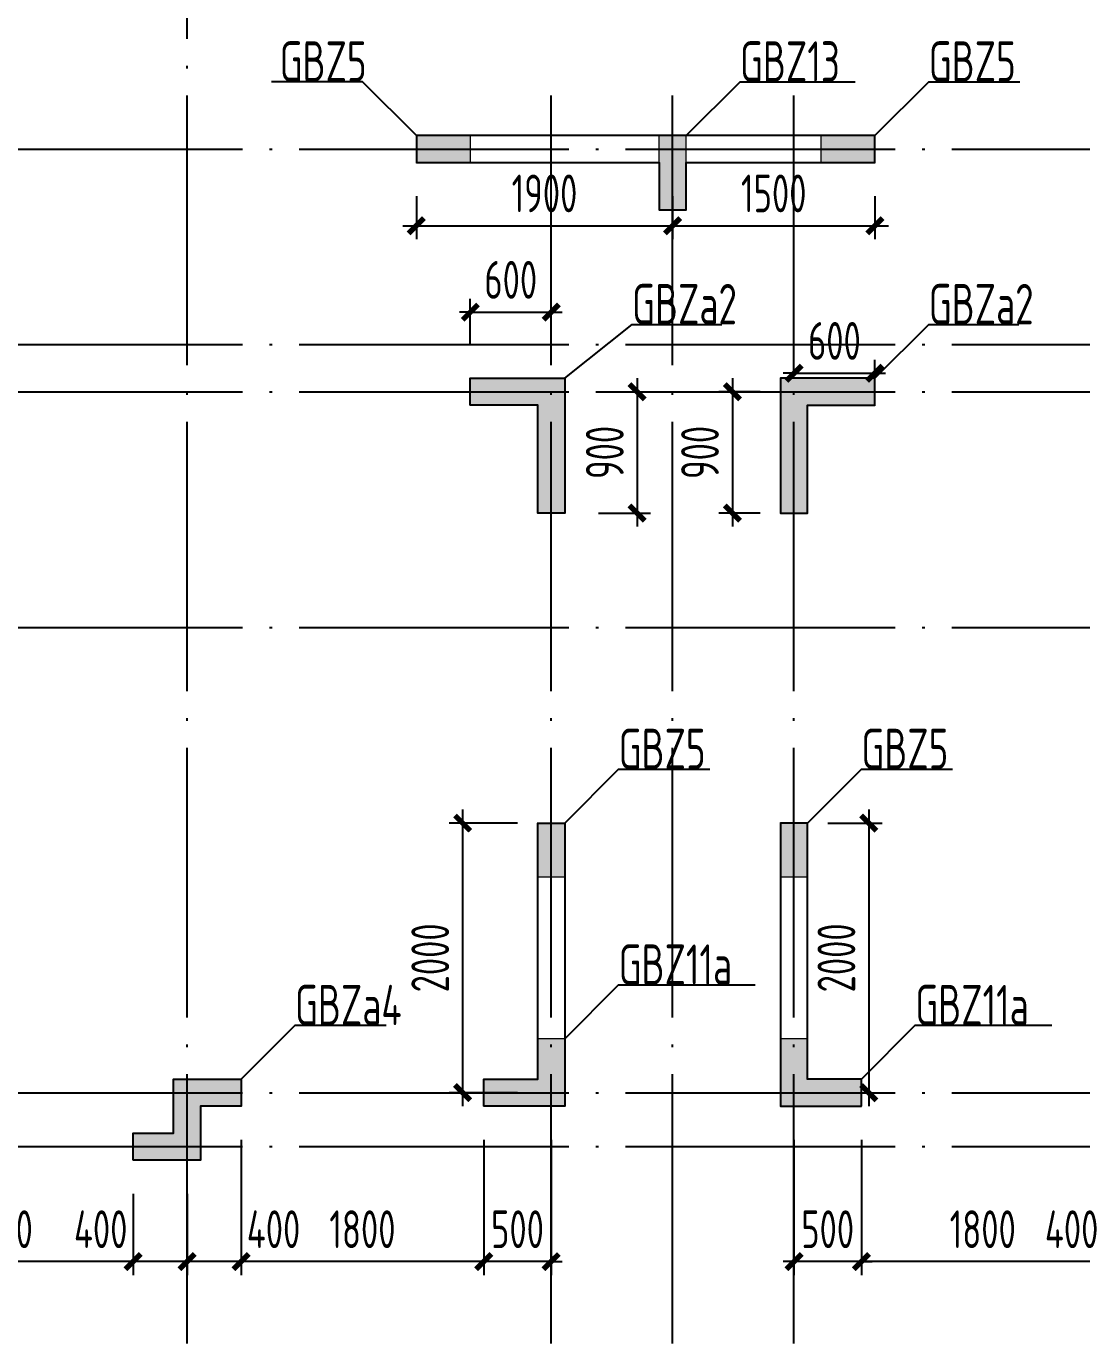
# Model space of a CAD drawing. Extents: x 154268 to 5133249, y -1832900 to 601179.
# Drawn here: x 477511 to 485336, y 515017 to 524790 of the extents above; entities that cross this region are included whole.
import ezdxf

# ---------------------------------------------------------------- set-up
doc = ezdxf.new("R2010")
doc.units = 0
doc.header["$LTSCALE"] = 1000
doc.linetypes.add('DOTE', pattern=[2.42, 2, -0.2, 0.02, -0.2])
for name, color, linetype in [('A-ANNO-AXIS', 94, 'Continuous'), ('A-ANNO-DOTE', 15, 'DOTE'), ('DIM', 3, 'Continuous'), ('S-WALL-砼墙', 60, 'Continuous'), ('WCOL', 7, 'Continuous'), ('WCOL_HATCH', 251, 'Continuous'), ('WCOL_NUM', 7, 'Continuous')]:
    doc.layers.add(name, color=color, linetype=linetype)
doc.styles.add('TSSD_Dimension', font='tssdeng.shx', dxfattribs={"width": 0.7, "bigfont": 'Hztxt.shx'})
doc.styles.add('TSSD_Label', font='tssdeng.shx', dxfattribs={"width": 0.7, "bigfont": 'hztxt.shx'})
doc.dimstyles.new('TSSD_100_100$0', dxfattribs={"dimtxt": 280, "dimasz": 80, "dimexe": 100, "dimexo": 250, "dimgap": 100, "dimtad": 1, "dimdec": 0, "dimzin": 0, "dimdsep": 46, "dimtxsty": 'TSSD_Dimension', "dimblk": 'ARCHTICK', "dimcen": 0, "dimdle": 100, "dimclrd": 3, "dimclre": 3, "dimclrt": 7, "dimadec": 0, "dimazin": 0, "dimtfac": 1, "dimtdec": 0, "dimtix": 1, "dimtmove": 2, "dimatfit": 3, "dimldrblk": 'ARCHTICK', "dimfxl": 100, "dimtolj": 1, "dimtzin": 0, "dimarcsym": 0})

# ---------------------------------------------------------------- blocks, each defined once
blk = doc.blocks.new('T4zw1')
at = {"layer": 'A-ANNO-DOTE'}
for p, q in [((1587456.5, -2354198.9), (1587456.5, -2338822.9)), ((1590156.5, -2354198.9), (1590156.5, -2344890.9)), ((1591056.5, -2354198.9), (1591056.5, -2344890.9)), ((1591956.5, -2354198.9), (1591956.5, -2344890.9)), ((1554406.3, -2345336.9), (1601542.4, -2345336.9)), ((1554406.3, -2346786.9), (1601542.4, -2346786.9)), ((1554406.3, -2347136.9), (1601542.4, -2347136.9)), ((1554406.3, -2348886.9), (1601542.4, -2348886.9)), ((1554406.3, -2352336.9), (1601542.4, -2352336.9)), ((1554406.3, -2352736.9), (1601542.4, -2352736.9))]:
    blk.add_line(p, q, dxfattribs=at)
blk = doc.blocks.new('_ArchTick')
at = {"color": 0, "linetype": 'ByBlock', "const_width": 0.5}
blk.add_lwpolyline([(-0.71, -0.71), (0.71, 0.71)], dxfattribs=at)
blk = doc.blocks.new('*D6817')
at = {"layer": 'Defpoints', "color": 0, "transparency": 16777216}
for p in [(485502.9, 516779.5), (485902.9, 516379.5), (485502.9, 515626.3)]:
    blk.add_point(p, dxfattribs=at)
at = {"layer": 'DIM', "color": 3, "lineweight": -2, "transparency": 16777216}
for p, q in [((485502.9, 516529.5), (485502.9, 515526.3)), ((485902.9, 516129.5), (485902.9, 515526.3)), ((486002.9, 515626.3), (485402.9, 515626.3))]:
    blk.add_line(p, q, dxfattribs=at)
at = {"layer": 'DIM', "color": 3, "lineweight": -2, "transparency": 16777216, "xscale": 80, "yscale": 80, "zscale": 80, "rotation": 180}
blk.add_blockref('_ArchTick', (485502.9, 515626.3), dxfattribs=at)
at = {"layer": 'DIM', "color": 3, "lineweight": -2, "transparency": 16777216, "xscale": 80, "yscale": 80, "zscale": 80}
blk.add_blockref('_ArchTick', (485902.9, 515626.3), dxfattribs=at)
at = {"layer": 'DIM', "color": 7, "transparency": 16777216, "insert": (485262.1, 515866.3), "char_height": 280, "attachment_point": 5, "style": 'TSSD_Dimension'}
blk.add_mtext('\\A1;400', dxfattribs=at)
blk = doc.blocks.new('*D6818')
at = {"layer": 'Defpoints', "color": 0, "transparency": 16777216}
for p in [(483702.9, 516779.5), (485502.9, 516779.5), (483702.9, 515626.3)]:
    blk.add_point(p, dxfattribs=at)
at = {"layer": 'DIM', "color": 3, "lineweight": -2, "transparency": 16777216}
for p, q in [((483702.9, 516529.5), (483702.9, 515526.3)), ((485502.9, 516529.5), (485502.9, 515526.3)), ((485602.9, 515626.3), (483602.9, 515626.3))]:
    blk.add_line(p, q, dxfattribs=at)
at = {"layer": 'DIM', "color": 3, "lineweight": -2, "transparency": 16777216, "xscale": 80, "yscale": 80, "zscale": 80, "rotation": 180}
blk.add_blockref('_ArchTick', (483702.9, 515626.3), dxfattribs=at)
at = {"layer": 'DIM', "color": 3, "lineweight": -2, "transparency": 16777216, "xscale": 80, "yscale": 80, "zscale": 80}
blk.add_blockref('_ArchTick', (485502.9, 515626.3), dxfattribs=at)
at = {"layer": 'DIM', "color": 7, "transparency": 16777216, "insert": (484602.9, 515866.3), "char_height": 280, "attachment_point": 5, "style": 'TSSD_Dimension'}
blk.add_mtext('\\A1;1800', dxfattribs=at)
blk = doc.blocks.new('*D6819')
at = {"layer": 'Defpoints', "color": 0, "transparency": 16777216}
for p in [(483202.9, 516779.5), (483702.9, 516779.5), (483202.9, 515626.3)]:
    blk.add_point(p, dxfattribs=at)
at = {"layer": 'DIM', "color": 3, "lineweight": -2, "transparency": 16777216}
for p, q in [((483202.9, 516529.5), (483202.9, 515526.3)), ((483702.9, 516529.5), (483702.9, 515526.3)), ((483202.9, 515626.3), (483122.9, 515626.3)), ((483702.9, 515626.3), (483202.9, 515626.3)), ((483702.9, 515626.3), (483782.9, 515626.3))]:
    blk.add_line(p, q, dxfattribs=at)
at = {"layer": 'DIM', "color": 3, "lineweight": -2, "transparency": 16777216, "xscale": 80, "yscale": 80, "zscale": 80}
blk.add_blockref('_ArchTick', (483202.9, 515626.3), dxfattribs=at)
at = {"layer": 'DIM', "color": 3, "lineweight": -2, "transparency": 16777216, "xscale": 80, "yscale": 80, "zscale": 80, "rotation": 180}
blk.add_blockref('_ArchTick', (483702.9, 515626.3), dxfattribs=at)
at = {"layer": 'DIM', "color": 7, "transparency": 16777216, "insert": (483452.9, 515866.3), "char_height": 280, "attachment_point": 5, "style": 'TSSD_Dimension'}
blk.add_mtext('\\A1;500', dxfattribs=at)
blk = doc.blocks.new('*D6820')
at = {"layer": 'Defpoints', "color": 0, "transparency": 16777216}
for p in [(480902.9, 516779.5), (481402.9, 516779.5), (480902.9, 515626.3)]:
    blk.add_point(p, dxfattribs=at)
at = {"layer": 'DIM', "color": 3, "lineweight": -2, "transparency": 16777216}
for p, q in [((480902.9, 516529.5), (480902.9, 515526.3)), ((481402.9, 516529.5), (481402.9, 515526.3)), ((480902.9, 515626.3), (480822.9, 515626.3)), ((481402.9, 515626.3), (480902.9, 515626.3)), ((481402.9, 515626.3), (481482.9, 515626.3))]:
    blk.add_line(p, q, dxfattribs=at)
at = {"layer": 'DIM', "color": 3, "lineweight": -2, "transparency": 16777216, "xscale": 80, "yscale": 80, "zscale": 80}
blk.add_blockref('_ArchTick', (480902.9, 515626.3), dxfattribs=at)
at = {"layer": 'DIM', "color": 3, "lineweight": -2, "transparency": 16777216, "xscale": 80, "yscale": 80, "zscale": 80, "rotation": 180}
blk.add_blockref('_ArchTick', (481402.9, 515626.3), dxfattribs=at)
at = {"layer": 'DIM', "color": 7, "transparency": 16777216, "insert": (481152.9, 515866.3), "char_height": 280, "attachment_point": 5, "style": 'TSSD_Dimension'}
blk.add_mtext('\\A1;500', dxfattribs=at)
blk = doc.blocks.new('*D6821')
at = {"layer": 'Defpoints', "color": 0, "transparency": 16777216}
for p in [(479102.9, 516779.5), (480902.9, 516779.5), (479102.9, 515626.3)]:
    blk.add_point(p, dxfattribs=at)
at = {"layer": 'DIM', "color": 3, "lineweight": -2, "transparency": 16777216}
for p, q in [((479102.9, 516529.5), (479102.9, 515526.3)), ((480902.9, 516529.5), (480902.9, 515526.3)), ((481002.9, 515626.3), (479002.9, 515626.3))]:
    blk.add_line(p, q, dxfattribs=at)
at = {"layer": 'DIM', "color": 3, "lineweight": -2, "transparency": 16777216, "xscale": 80, "yscale": 80, "zscale": 80, "rotation": 180}
blk.add_blockref('_ArchTick', (479102.9, 515626.3), dxfattribs=at)
at = {"layer": 'DIM', "color": 3, "lineweight": -2, "transparency": 16777216, "xscale": 80, "yscale": 80, "zscale": 80}
blk.add_blockref('_ArchTick', (480902.9, 515626.3), dxfattribs=at)
at = {"layer": 'DIM', "color": 7, "transparency": 16777216, "insert": (480002.9, 515866.3), "char_height": 280, "attachment_point": 5, "style": 'TSSD_Dimension'}
blk.add_mtext('\\A1;1800', dxfattribs=at)
blk = doc.blocks.new('*D6822')
at = {"layer": 'Defpoints', "color": 0, "transparency": 16777216}
for p in [(479102.9, 516779.5), (478702.9, 516379.5), (478702.9, 515626.3)]:
    blk.add_point(p, dxfattribs=at)
at = {"layer": 'DIM', "color": 3, "lineweight": -2, "transparency": 16777216}
for p, q in [((479102.9, 516529.5), (479102.9, 515526.3)), ((478702.9, 516129.5), (478702.9, 515526.3)), ((479202.9, 515626.3), (478602.9, 515626.3))]:
    blk.add_line(p, q, dxfattribs=at)
at = {"layer": 'DIM', "color": 3, "lineweight": -2, "transparency": 16777216, "xscale": 80, "yscale": 80, "zscale": 80, "rotation": 180}
blk.add_blockref('_ArchTick', (478702.9, 515626.3), dxfattribs=at)
at = {"layer": 'DIM', "color": 3, "lineweight": -2, "transparency": 16777216, "xscale": 80, "yscale": 80, "zscale": 80}
blk.add_blockref('_ArchTick', (479102.9, 515626.3), dxfattribs=at)
at = {"layer": 'DIM', "color": 7, "transparency": 16777216, "insert": (479343.8, 515866.3), "char_height": 280, "attachment_point": 5, "style": 'TSSD_Dimension'}
blk.add_mtext('\\A1;400', dxfattribs=at)
blk = doc.blocks.new('*D6823')
at = {"layer": 'Defpoints', "color": 0, "transparency": 16777216}
for p in [(478302.9, 516379.5), (478702.9, 516379.5), (478302.9, 515626.3)]:
    blk.add_point(p, dxfattribs=at)
at = {"layer": 'DIM', "color": 3, "lineweight": -2, "transparency": 16777216}
for p, q in [((478302.9, 516129.5), (478302.9, 515526.3)), ((478702.9, 516129.5), (478702.9, 515526.3)), ((478802.9, 515626.3), (478202.9, 515626.3))]:
    blk.add_line(p, q, dxfattribs=at)
at = {"layer": 'DIM', "color": 3, "lineweight": -2, "transparency": 16777216, "xscale": 80, "yscale": 80, "zscale": 80, "rotation": 180}
blk.add_blockref('_ArchTick', (478302.9, 515626.3), dxfattribs=at)
at = {"layer": 'DIM', "color": 3, "lineweight": -2, "transparency": 16777216, "xscale": 80, "yscale": 80, "zscale": 80}
blk.add_blockref('_ArchTick', (478702.9, 515626.3), dxfattribs=at)
at = {"layer": 'DIM', "color": 7, "transparency": 16777216, "insert": (478062.1, 515866.3), "char_height": 280, "attachment_point": 5, "style": 'TSSD_Dimension'}
blk.add_mtext('\\A1;400', dxfattribs=at)
blk = doc.blocks.new('*D6824')
at = {"layer": 'Defpoints', "color": 0, "transparency": 16777216}
for p in [(476302.9, 516379.5), (478302.9, 516379.5), (476302.9, 515626.3)]:
    blk.add_point(p, dxfattribs=at)
at = {"layer": 'DIM', "color": 3, "lineweight": -2, "transparency": 16777216}
for p, q in [((476302.9, 516129.5), (476302.9, 515526.3)), ((478302.9, 516129.5), (478302.9, 515526.3)), ((478402.9, 515626.3), (476202.9, 515626.3))]:
    blk.add_line(p, q, dxfattribs=at)
at = {"layer": 'DIM', "color": 3, "lineweight": -2, "transparency": 16777216, "xscale": 80, "yscale": 80, "zscale": 80, "rotation": 180}
blk.add_blockref('_ArchTick', (476302.9, 515626.3), dxfattribs=at)
at = {"layer": 'DIM', "color": 3, "lineweight": -2, "transparency": 16777216, "xscale": 80, "yscale": 80, "zscale": 80}
blk.add_blockref('_ArchTick', (478302.9, 515626.3), dxfattribs=at)
at = {"layer": 'DIM', "color": 7, "transparency": 16777216, "insert": (477302.9, 515866.3), "char_height": 280, "attachment_point": 5, "style": 'TSSD_Dimension'}
blk.add_mtext('\\A1;2000', dxfattribs=at)
blk = doc.blocks.new('*D6863')
at = {"layer": 'Defpoints', "color": 0, "transparency": 16777216}
for p in [(483202.9, 522079.5), (482746.2, 521179.5), (483202.9, 521179.5)]:
    blk.add_point(p, dxfattribs=at)
at = {"layer": 'DIM', "color": 3, "lineweight": -2, "transparency": 16777216}
for p, q in [((482746.2, 522179.5), (482746.2, 521079.5)), ((482952.9, 522079.5), (482646.2, 522079.5)), ((482952.9, 521179.5), (482646.2, 521179.5))]:
    blk.add_line(p, q, dxfattribs=at)
at = {"layer": 'DIM', "color": 3, "lineweight": -2, "transparency": 16777216, "xscale": 80, "yscale": 80, "zscale": 80}
for p, rotation in [((482746.2, 522079.5), 90), ((482746.2, 521179.5), 270)]:
    blk.add_blockref('_ArchTick', p, dxfattribs=dict(at, rotation=rotation))
at = {"layer": 'DIM', "color": 7, "transparency": 16777216, "insert": (482506.2, 521629.5), "char_height": 280, "attachment_point": 5, "rotation": 90, "style": 'TSSD_Dimension'}
blk.add_mtext('\\A1;900', dxfattribs=at)
blk = doc.blocks.new('*D6864')
at = {"layer": 'Defpoints', "color": 0, "transparency": 16777216}
for p in [(481502.9, 522079.5), (481502.9, 521179.5), (482040.1, 521179.5)]:
    blk.add_point(p, dxfattribs=at)
at = {"layer": 'DIM', "color": 3, "lineweight": -2, "transparency": 16777216}
for p, q in [((482040.1, 522179.5), (482040.1, 521079.5)), ((481752.9, 522079.5), (482140.1, 522079.5)), ((481752.9, 521179.5), (482140.1, 521179.5))]:
    blk.add_line(p, q, dxfattribs=at)
at = {"layer": 'DIM', "color": 3, "lineweight": -2, "transparency": 16777216, "xscale": 80, "yscale": 80, "zscale": 80}
for p, rotation in [((482040.1, 522079.5), 90), ((482040.1, 521179.5), 270)]:
    blk.add_blockref('_ArchTick', p, dxfattribs=dict(at, rotation=rotation))
at = {"layer": 'DIM', "color": 7, "transparency": 16777216, "insert": (481800.1, 521629.5), "char_height": 280, "attachment_point": 5, "rotation": 90, "style": 'TSSD_Dimension'}
blk.add_mtext('\\A1;900', dxfattribs=at)
blk = doc.blocks.new('*D6719')
at = {"layer": 'Defpoints', "color": 0, "transparency": 16777216}
for p in [(481402.9, 522669.7), (480802.9, 522179.5), (481402.9, 522179.5)]:
    blk.add_point(p, dxfattribs=at)
at = {"layer": 'DIM', "color": 3, "lineweight": -2, "transparency": 16777216}
for p, q in [((480802.9, 522429.5), (480802.9, 522769.7)), ((481402.9, 522429.5), (481402.9, 522769.7)), ((480802.9, 522669.7), (480722.9, 522669.7)), ((480802.9, 522669.7), (481402.9, 522669.7)), ((481402.9, 522669.7), (481482.9, 522669.7))]:
    blk.add_line(p, q, dxfattribs=at)
at = {"layer": 'DIM', "color": 3, "lineweight": -2, "transparency": 16777216, "xscale": 80, "yscale": 80, "zscale": 80}
blk.add_blockref('_ArchTick', (480802.9, 522669.7), dxfattribs=at)
at = {"layer": 'DIM', "color": 3, "lineweight": -2, "transparency": 16777216, "xscale": 80, "yscale": 80, "zscale": 80, "rotation": 180}
blk.add_blockref('_ArchTick', (481402.9, 522669.7), dxfattribs=at)
at = {"layer": 'DIM', "color": 7, "transparency": 16777216, "insert": (481102.9, 522909.7), "char_height": 280, "attachment_point": 5, "style": 'TSSD_Dimension'}
blk.add_mtext('\\A1;600', dxfattribs=at)
blk = doc.blocks.new('*D6720')
at = {"layer": 'Defpoints', "color": 0, "transparency": 16777216}
for p in [(483802.9, 522216.8), (483202.9, 521966.8), (483802.9, 521966.8)]:
    blk.add_point(p, dxfattribs=at)
at = {"layer": 'DIM', "color": 3, "lineweight": -2, "transparency": 16777216}
for p, q in [((483202.9, 522216.8), (483202.9, 522316.8)), ((483802.9, 522216.8), (483802.9, 522316.8)), ((483202.9, 522216.8), (483122.9, 522216.8)), ((483202.9, 522216.8), (483802.9, 522216.8)), ((483802.9, 522216.8), (483882.9, 522216.8))]:
    blk.add_line(p, q, dxfattribs=at)
at = {"layer": 'DIM', "color": 3, "lineweight": -2, "transparency": 16777216, "xscale": 80, "yscale": 80, "zscale": 80}
blk.add_blockref('_ArchTick', (483202.9, 522216.8), dxfattribs=at)
at = {"layer": 'DIM', "color": 3, "lineweight": -2, "transparency": 16777216, "xscale": 80, "yscale": 80, "zscale": 80, "rotation": 180}
blk.add_blockref('_ArchTick', (483802.9, 522216.8), dxfattribs=at)
at = {"layer": 'DIM', "color": 7, "transparency": 16777216, "insert": (483502.9, 522456.8), "char_height": 280, "attachment_point": 5, "style": 'TSSD_Dimension'}
blk.add_mtext('\\A1;600', dxfattribs=at)
blk = doc.blocks.new('*D6722')
at = {"layer": 'Defpoints', "color": 0, "transparency": 16777216}
for p in [(480402.9, 523779.5), (482302.9, 523779.5), (482302.9, 523311)]:
    blk.add_point(p, dxfattribs=at)
at = {"layer": 'DIM', "color": 3, "lineweight": -2, "transparency": 16777216}
for p, q in [((480402.9, 523529.5), (480402.9, 523211)), ((482302.9, 523529.5), (482302.9, 523211)), ((480302.9, 523311), (482402.9, 523311))]:
    blk.add_line(p, q, dxfattribs=at)
at = {"layer": 'DIM', "color": 3, "lineweight": -2, "transparency": 16777216, "xscale": 80, "yscale": 80, "zscale": 80, "rotation": 180}
blk.add_blockref('_ArchTick', (480402.9, 523311), dxfattribs=at)
at = {"layer": 'DIM', "color": 3, "lineweight": -2, "transparency": 16777216, "xscale": 80, "yscale": 80, "zscale": 80}
blk.add_blockref('_ArchTick', (482302.9, 523311), dxfattribs=at)
at = {"layer": 'DIM', "color": 7, "transparency": 16777216, "insert": (481352.9, 523551), "char_height": 280, "attachment_point": 5, "style": 'TSSD_Dimension'}
blk.add_mtext('\\A1;1900', dxfattribs=at)
blk = doc.blocks.new('*D6723')
at = {"layer": 'Defpoints', "color": 0, "transparency": 16777216}
for p in [(482302.9, 523779.5), (483802.9, 523779.5), (483802.9, 523311)]:
    blk.add_point(p, dxfattribs=at)
at = {"layer": 'DIM', "color": 3, "lineweight": -2, "transparency": 16777216}
for p, q in [((482302.9, 523529.5), (482302.9, 523211)), ((483802.9, 523529.5), (483802.9, 523211)), ((482202.9, 523311), (483902.9, 523311))]:
    blk.add_line(p, q, dxfattribs=at)
at = {"layer": 'DIM', "color": 3, "lineweight": -2, "transparency": 16777216, "xscale": 80, "yscale": 80, "zscale": 80, "rotation": 180}
blk.add_blockref('_ArchTick', (482302.9, 523311), dxfattribs=at)
at = {"layer": 'DIM', "color": 3, "lineweight": -2, "transparency": 16777216, "xscale": 80, "yscale": 80, "zscale": 80}
blk.add_blockref('_ArchTick', (483802.9, 523311), dxfattribs=at)
at = {"layer": 'DIM', "color": 7, "transparency": 16777216, "insert": (483052.9, 523551), "char_height": 280, "attachment_point": 5, "style": 'TSSD_Dimension'}
blk.add_mtext('\\A1;1500', dxfattribs=at)
blk = doc.blocks.new('*D6757')
at = {"layer": 'Defpoints', "color": 0, "transparency": 16777216}
for p in [(481402.9, 518879.5), (480745.7, 516879.5), (481402.9, 516879.5)]:
    blk.add_point(p, dxfattribs=at)
at = {"layer": 'DIM', "color": 3, "lineweight": -2, "transparency": 16777216}
for p, q in [((480745.7, 518979.5), (480745.7, 516779.5)), ((481152.9, 518879.5), (480645.7, 518879.5)), ((481152.9, 516879.5), (480645.7, 516879.5))]:
    blk.add_line(p, q, dxfattribs=at)
at = {"layer": 'DIM', "color": 3, "lineweight": -2, "transparency": 16777216, "xscale": 80, "yscale": 80, "zscale": 80}
for p, rotation in [((480745.7, 518879.5), 90), ((480745.7, 516879.5), 270)]:
    blk.add_blockref('_ArchTick', p, dxfattribs=dict(at, rotation=rotation))
at = {"layer": 'DIM', "color": 7, "transparency": 16777216, "insert": (480505.7, 517879.5), "char_height": 280, "attachment_point": 5, "rotation": 90, "style": 'TSSD_Dimension'}
blk.add_mtext('\\A1;2000', dxfattribs=at)
blk = doc.blocks.new('*D6758')
at = {"layer": 'Defpoints', "color": 0, "transparency": 16777216}
for p in [(483202.9, 518879.5), (483202.9, 516879.5), (483757.8, 516879.5)]:
    blk.add_point(p, dxfattribs=at)
at = {"layer": 'DIM', "color": 3, "lineweight": -2, "transparency": 16777216}
for p, q in [((483757.8, 518979.5), (483757.8, 516779.5)), ((483452.9, 518879.5), (483857.8, 518879.5)), ((483452.9, 516879.5), (483857.8, 516879.5))]:
    blk.add_line(p, q, dxfattribs=at)
at = {"layer": 'DIM', "color": 3, "lineweight": -2, "transparency": 16777216, "xscale": 80, "yscale": 80, "zscale": 80}
for p, rotation in [((483757.8, 518879.5), 90), ((483757.8, 516879.5), 270)]:
    blk.add_blockref('_ArchTick', p, dxfattribs=dict(at, rotation=rotation))
at = {"layer": 'DIM', "color": 7, "transparency": 16777216, "insert": (483517.8, 517879.5), "char_height": 280, "attachment_point": 5, "rotation": 90, "style": 'TSSD_Dimension'}
blk.add_mtext('\\A1;2000', dxfattribs=at)

msp = doc.modelspace()

# ---------------------------------------------------------------- hatches: boundary and pattern name
at = {"layer": 'WCOL_HATCH'}
for points in [[(480802.9, 523979.5), (480402.9, 523979.5), (480402.9, 523779.5), (480802.9, 523779.5)], [(482402.9, 523429.5), (482402.9, 523979.5), (482202.9, 523979.5), (482202.9, 523429.5)], [(483402.9, 523779.5), (483802.9, 523779.5), (483802.9, 523979.5), (483402.9, 523979.5)], [(481302.9, 521979.5), (481302.9, 521179.5), (481502.9, 521179.5), (481502.9, 521979.5), (481502.9, 521979.5), (481502.9, 522179.5), (480802.9, 522179.5), (480802.9, 521979.5)], [(483102.9, 521979.5), (483102.9, 521179.5), (483302.9, 521179.5), (483302.9, 521979.5), (483802.9, 521979.5), (483802.9, 522179.5), (483102.9, 522179.5), (483102.9, 521979.5)], [(481502.9, 518479.5), (481502.9, 518879.5), (481302.9, 518879.5), (481302.9, 518479.5)], [(483302.9, 518479.5), (483302.9, 518879.5), (483102.9, 518879.5), (483102.9, 518479.5)], [(480902.9, 516779.5), (481502.9, 516779.5), (481502.9, 517279.5), (481302.9, 517279.5), (481302.9, 516979.5), (480902.9, 516979.5)], [(483102.9, 516779.5), (483702.9, 516779.5), (483702.9, 516979.5), (483302.9, 516979.5), (483302.9, 517279.5), (483102.9, 517279.5)], [(478302.9, 516379.5), (478802.9, 516379.5), (478802.9, 516779.5), (479102.9, 516779.5), (479102.9, 516979.5), (478602.9, 516979.5), (478602.9, 516579.5), (478302.9, 516579.5)]]:
    msp.add_hatch(color=253, dxfattribs=at).paths.add_polyline_path(points)

# ---------------------------------------------------------------- linework, layer by layer
at = {"layer": 'S-WALL-砼墙'}
for points in [[(483802.9, 523779.5), (483802.9, 523979.5), (480402.9, 523979.5), (480402.9, 523779.5), (482202.9, 523779.5), (482202.9, 523429.5), (482402.9, 523429.5), (482402.9, 523779.5)], [(480802.9, 521979.5), (480802.9, 522179.5), (481502.9, 522179.5), (481502.9, 521979.5), (481502.9, 521979.5), (481502.9, 521179.5), (481302.9, 521179.5), (481302.9, 521979.5)], [(483802.9, 521979.5), (483802.9, 522179.5), (483102.9, 522179.5), (483102.9, 521979.5), (483102.9, 521979.5), (483102.9, 521179.5), (483302.9, 521179.5), (483302.9, 521979.5)], [(480902.9, 516779.5), (480902.9, 516979.5), (481302.9, 516979.5), (481302.9, 518879.5), (481502.9, 518879.5), (481502.9, 516779.5)], [(483702.9, 516779.5), (483702.9, 516979.5), (483302.9, 516979.5), (483302.9, 518879.5), (483102.9, 518879.5), (483102.9, 516779.5)], [(478302.9, 516379.5), (478302.9, 516579.5), (478602.9, 516579.5), (478602.9, 516979.5), (479102.9, 516979.5), (479102.9, 516779.5), (478802.9, 516779.5), (478802.9, 516379.5)]]:
    msp.add_lwpolyline(points, close=True, dxfattribs=at)
at = {"layer": 'WCOL', "color": 2, "const_width": 10}
for points in [[(480802.9, 523979.5), (480402.9, 523979.5), (480402.9, 523779.5), (480802.9, 523779.5)], [(482402.9, 523429.5), (482402.9, 523979.5), (482202.9, 523979.5), (482202.9, 523429.5)], [(483402.9, 523779.5), (483802.9, 523779.5), (483802.9, 523979.5), (483402.9, 523979.5)], [(481502.9, 521979.5), (481502.9, 521179.5), (481302.9, 521179.5), (481302.9, 521979.5), (480802.9, 521979.5), (480802.9, 522179.5), (481502.9, 522179.5), (481502.9, 521979.5)], [(483102.9, 521979.5), (483102.9, 521179.5), (483302.9, 521179.5), (483302.9, 521979.5), (483802.9, 521979.5), (483802.9, 522179.5), (483102.9, 522179.5), (483102.9, 521979.5)], [(481502.9, 518479.5), (481502.9, 518879.5), (481302.9, 518879.5), (481302.9, 518479.5)], [(483302.9, 518479.5), (483302.9, 518879.5), (483102.9, 518879.5), (483102.9, 518479.5)], [(480902.9, 516779.5), (481502.9, 516779.5), (481502.9, 517279.5), (481302.9, 517279.5), (481302.9, 516979.5), (480902.9, 516979.5)], [(483102.9, 516779.5), (483702.9, 516779.5), (483702.9, 516979.5), (483302.9, 516979.5), (483302.9, 517279.5), (483102.9, 517279.5)], [(478302.9, 516379.5), (478802.9, 516379.5), (478802.9, 516779.5), (479102.9, 516779.5), (479102.9, 516979.5), (478602.9, 516979.5), (478602.9, 516579.5), (478302.9, 516579.5)]]:
    msp.add_lwpolyline(points, close=True, dxfattribs=at)
at = {"layer": 'WCOL_NUM', "color": 7}
for points in [[(480402.9, 523979.5), (480002.9, 524379.5), (479327.7, 524379.5)], [(482402.9, 523979.5), (482802.9, 524379.5), (483655.9, 524379.5)], [(483802.9, 523979.5), (484202.9, 524379.5), (484878.2, 524379.5)], [(481502.9, 522179.5), (482002.9, 522579.5), (482669.3, 522579.5)], [(483802.9, 522179.5), (484202.9, 522579.5), (484869.3, 522579.5)], [(481502.9, 518879.5), (481902.9, 519279.5), (482578.2, 519279.5)], [(483302.9, 518879.5), (483702.9, 519279.5), (484378.2, 519279.5)], [(481502.9, 517279.5), (481902.9, 517679.5), (482915.8, 517679.5)], [(479102.9, 516979.5), (479502.9, 517379.5), (480178.2, 517379.5)], [(483702.9, 516979.5), (484102.9, 517379.5), (485115.8, 517379.5)]]:
    msp.add_lwpolyline(points, dxfattribs=at)

# ---------------------------------------------------------------- block references
at = {"layer": 'A-ANNO-AXIS'}
msp.add_blockref('T4zw1', (-1108753.6, 2869216.4), dxfattribs=at)

# ---------------------------------------------------------------- texts
at = {"layer": 'WCOL_NUM', "color": 7, "style": 'TSSD_Label', "width": 0.7}
for s, p in [('GBZ5', (479389.1, 524379.5)), ('GBZ13', (482802.9, 524379.5)), ('GBZ5', (484202.9, 524379.5)), ('GBZa2', (482002.9, 522579.5)), ('GBZa2', (484202.9, 522579.5)), ('GBZ5', (481902.9, 519279.5)), ('GBZ5', (483702.9, 519279.5)), ('GBZ11a', (481902.9, 517679.5)), ('GBZa4', (479502.9, 517379.5)), ('GBZ11a', (484102.9, 517379.5))]:
    msp.add_text(s, height=300, dxfattribs=at).set_placement(p)

# ---------------------------------------------------------------- dimensions: what is measured, and where the dimension line sits
at = {"layer": 'DIM'}
for base, p1, p2, picture, middle in [((482302.9, 523311), (480402.9, 523779.5), (482302.9, 523779.5), '*D6722', (481352.9, 523551)), ((483802.9, 523311), (482302.9, 523779.5), (483802.9, 523779.5), '*D6723', (483052.9, 523551)), ((481402.9, 522669.7), (480802.9, 522179.5), (481402.9, 522179.5), '*D6719', (481102.9, 522909.7)), ((483802.9, 522216.8), (483202.9, 521966.8), (483802.9, 521966.8), '*D6720', (483502.9, 522456.8))]:
    dim = msp.add_linear_dim(base=base, p1=p1, p2=p2, dimstyle='TSSD_100_100$0', dxfattribs=at)
    dim.commit()
    dim.dimension.update_dxf_attribs({"geometry": picture, "text_midpoint": middle})
for base, p1, p2, angle, picture, middle in [((482040.1, 521179.5), (481502.9, 522079.5), (481502.9, 521179.5), 90, '*D6864', (481800.1, 521629.5)), ((482746.2, 521179.5), (483202.9, 522079.5), (483202.9, 521179.5), 90, '*D6863', (482506.2, 521629.5)), ((480745.7, 516879.5), (481402.9, 518879.5), (481402.9, 516879.5), 90, '*D6757', (480505.7, 517879.5)), ((483757.8, 516879.5), (483202.9, 518879.5), (483202.9, 516879.5), 90, '*D6758', (483517.8, 517879.5)), ((479102.9, 515626.3), (480902.9, 516779.5), (479102.9, 516779.5), 180, '*D6821', (480002.9, 515866.3)), ((480902.9, 515626.3), (481402.9, 516779.5), (480902.9, 516779.5), 180, '*D6820', (481152.9, 515866.3)), ((483202.9, 515626.3), (483702.9, 516779.5), (483202.9, 516779.5), 180, '*D6819', (483452.9, 515866.3)), ((483702.9, 515626.3), (485502.9, 516779.5), (483702.9, 516779.5), 180, '*D6818', (484602.9, 515866.3)), ((476302.9, 515626.3), (478302.9, 516379.5), (476302.9, 516379.5), 180, '*D6824', (477302.9, 515866.3))]:
    dim = msp.add_linear_dim(base=base, p1=p1, p2=p2, angle=angle, dimstyle='TSSD_100_100$0', dxfattribs=at)
    dim.commit()
    dim.dimension.update_dxf_attribs({"geometry": picture, "text_midpoint": middle})
for base, p1, p2, picture, middle in [((478702.9, 515626.3), (479102.9, 516779.5), (478702.9, 516379.5), '*D6822', (479343.8, 515866.3)), ((485502.9, 515626.3), (485902.9, 516379.5), (485502.9, 516779.5), '*D6817', (485262.1, 515866.3)), ((478302.9, 515626.3), (478702.9, 516379.5), (478302.9, 516379.5), '*D6823', (478062.1, 515866.3))]:
    dim = msp.add_linear_dim(base=base, p1=p1, p2=p2, angle=180, dimstyle='TSSD_100_100$0', dxfattribs=at)
    dim.commit()
    dim.dimension.update_dxf_attribs({"geometry": picture, "text_midpoint": middle, "dimtype": 160})

doc.saveas('drawing.dxf')
